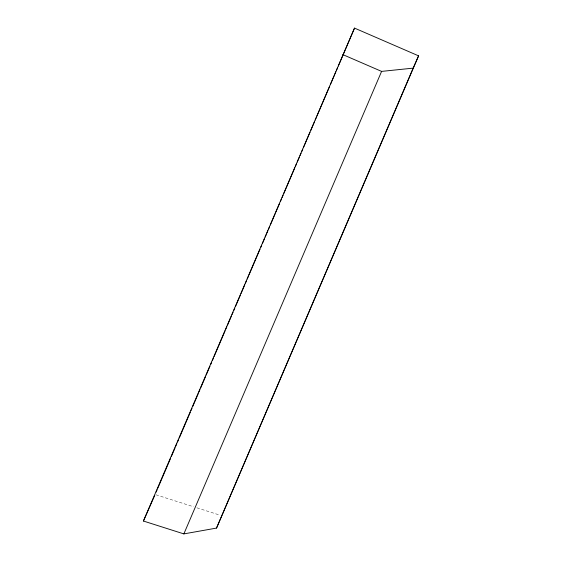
<?xml version="1.0" encoding="UTF-8"?>
<svg xmlns="http://www.w3.org/2000/svg" width="562" height="562" viewBox="0 0 562 562"><rect width="100%" height="100%" fill="white"/><g stroke="black" fill="none" stroke-linecap="round" stroke-linejoin="round"><path stroke-width="0.42" stroke-dasharray="2.81 2.11" d="M155.948 494.792L193.539 506.755M196.883 507.816L220.276 515.263"/><path stroke-width="0.84" d="M143.422 521.03L354.517 28.1L418.578 55.849L216.525 528.083L183.865 533.9L143.422 521.03L154.761 495.326M156.145 492.101L157.184 489.678M157.873 488.069L170.637 458.213M171.326 456.597L175.119 447.717M175.808 446.102L176.847 443.685M177.536 442.069L178.568 439.653M179.264 438.037L190.3 412.213M190.989 410.597L192.028 408.181M192.717 406.565L198.238 393.653M198.927 392.037L199.96 389.621M200.648 388.005L205.481 376.709M206.17 375.093L209.963 366.213M210.652 364.605L211.691 362.181M212.38 360.565L213.412 358.149M214.101 356.533L225.144 330.709M225.833 329.093L226.872 326.677M227.561 325.061L231.354 316.181M232.043 314.572L233.075 312.149M233.771 310.533L234.804 308.117M235.492 306.501L240.325 295.205M241.014 293.589L244.807 284.716M245.496 283.1L246.535 280.677M247.224 279.061L248.256 276.644M248.945 275.029L259.988 249.205M260.677 247.596L261.709 245.173M262.405 243.557L264.47 238.717M265.166 237.101L266.198 234.684M266.887 233.068L267.919 230.645M268.615 229.036L269.648 226.612M270.336 224.997L275.169 213.701M275.858 212.085L279.651 203.212M280.34 201.596L281.379 199.173M282.068 197.564L283.1 195.14M283.789 193.525L294.832 167.701M295.521 166.092L296.553 163.668M297.249 162.053L299.314 157.212M300.003 155.597L301.042 153.18M301.731 151.564L302.763 149.141M303.459 147.532L310.013 132.196M310.702 130.581L314.495 121.708M315.184 120.092L316.223 117.676M316.912 116.06L329.676 86.204M330.365 84.588L334.158 75.708M334.847 74.1L335.886 71.676M336.575 70.06L337.607 67.644M338.296 66.028L354.517 28.1M183.865 533.9L381.591 71.395L413.154 68.135L418.578 55.849M216.525 528.083L413.154 68.135M342.82 54.605L381.591 71.395"/></g></svg>
